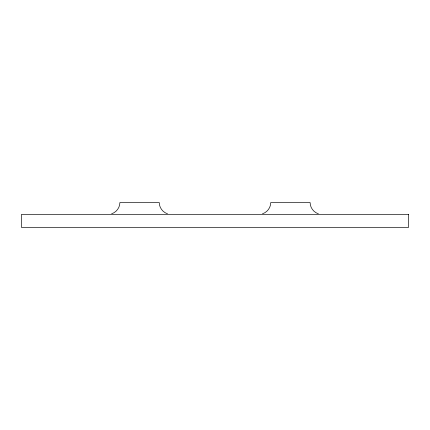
<?xml version="1.0" encoding="UTF-8"?>
<svg xmlns="http://www.w3.org/2000/svg" width="430" height="430" viewBox="0 0 430 430"><rect width="100%" height="100%" fill="white"/><g stroke="black" fill="none" stroke-linecap="round" stroke-linejoin="round"><path stroke-width="0.64" d="M111.66 213.764C116.439 212.269 119.922 207.556 119.889 202.535L159.245 202.535C159.213 207.556 162.696 212.269 167.474 213.764M262.526 213.764C267.304 212.269 270.787 207.556 270.755 202.535L310.111 202.535C310.078 207.556 313.561 212.269 318.34 213.764M408.5 214.344L21.5 214.344L21.5 227.465L408.5 227.465L408.5 214.344"/></g></svg>
